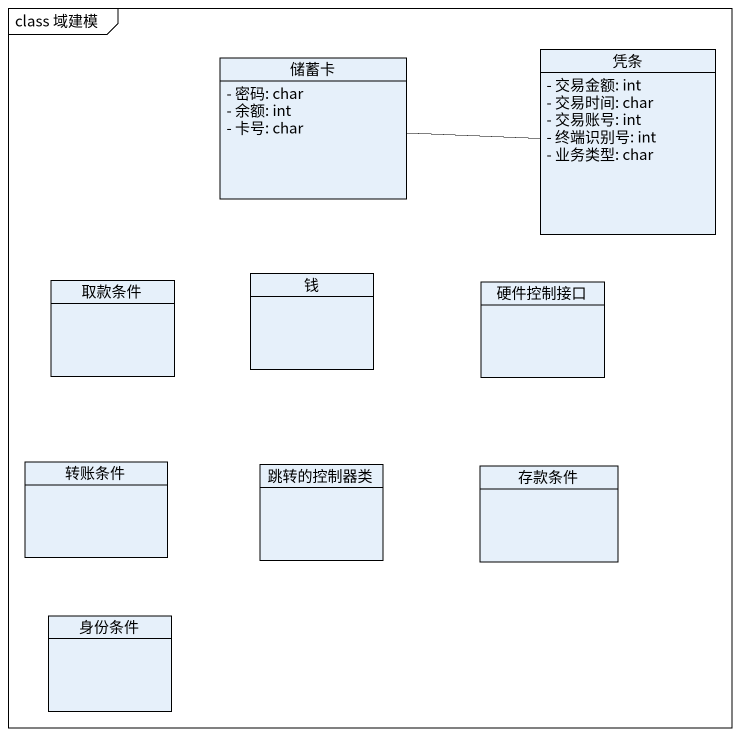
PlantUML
@startuml
mainframe class 域建模
hide circle
hide empty members
skinparam classAttributeIconSize 0
class 储蓄卡 {
  - 密码: char
  - 余额: int
  - 卡号: char
}
class 凭条 {
  - 交易金额: int
  - 交易时间: char
  - 交易账号: int
  - 终端识别号: int
  - 业务类型: char
}
class 取款条件
class 钱
class 硬件控制接口
class 转账条件
class 跳转的控制器类
class 存款条件
class 身份条件
储蓄卡 -right- 凭条
@enduml
